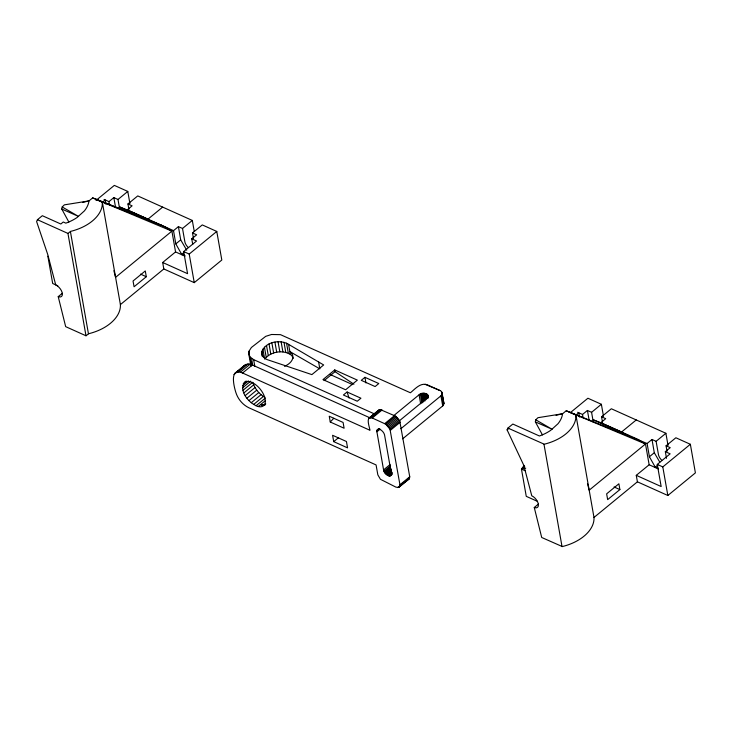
<?xml version="1.0" encoding="UTF-8"?>
<svg xmlns="http://www.w3.org/2000/svg" width="732" height="732" viewBox="0 0 732 732"><rect width="100%" height="100%" fill="white"/><g stroke="black" fill="none" stroke-linecap="round" stroke-linejoin="round"><path stroke-width="1.1" d="M244.213 382.507C247.517 380.054 251.854 382.095 254.846 384.09A15.116 7.997 50.6 0 1 265.149 399.132A15.116 7.997 50.6 0 1 258.817 406.69C249.374 404.32 236.857 389.698 245.842 381.171M399.233 487.091L399.947 484.785L389.973 429.181L385.773 424.185L372.286 418.018C365.03 415.63 369.633 427.378 369.98 430.279L242.576 373.027C229.235 367.299 233.847 386.176 235.832 392.379C237.818 398.903 242.548 404.631 248.67 407.678L376.074 464.93L377.84 474.848L380.439 479.295L395.921 487.137L398.601 487.457L409.023 479.057L409.737 476.752L399.764 421.147L395.573 416.151L380.183 409.536L378.773 410.039L368.535 418.658M113.89 270.73L115.592 277.337L171.901 231.138L95.407 199.131L102.352 202.252L102.215 205.472A40.58 25.098 -10 0 1 70.665 231.367L67.948 233.426L85.992 335.778L88.709 333.71A40.58 25.098 -10 0 0 120.396 304.603L163.822 268.964L162.678 262.486L175.561 251.927L171.901 231.138L164.737 226.7L92.662 197.896L88.984 200.907L82.451 202.471M556.046 415.318L562.579 413.754L566.248 410.743L575.947 415.099L575.8 418.32A40.58 25.098 -10 0 1 544.251 444.214L507.944 428.074L507.102 429.885L523.773 465.296L531.771 495.793A7.466 3.944 50.6 0 1 538.148 503.277A7.466 3.944 50.6 0 1 535.202 507.788L534.259 507.486L541.707 537.48L562.304 546.566A40.58 25.098 -10 0 0 593.991 517.451L637.407 481.812L636.264 475.343L649.156 464.774L645.487 443.985L638.322 439.548L600.862 422.703L593.304 419.829L593.652 421.815M250.719 361.407L250.783 365.277L248.642 353.272L248.944 351.305L251.387 347.49L265.707 336.345L271.535 334.487L280.493 334.661L410.405 392.773C415.035 389.031 420.644 382.122 427.488 384.904L439.95 390.513C442.247 391.245 442.833 394.319 440.938 395.82L400.862 428.723M261.663 353.016C263.895 341.945 279.926 338.962 288.582 344.351L323.663 364.948L311.878 374.61L269.175 360.29C265.661 359.43 261.836 356.987 261.663 353.016L262.248 356.383M402.646 438.825L442.723 405.931L443.921 403.396L441.982 392.462M68.854 222.043L61.772 209.032L62.202 206.973L64.361 204.85L88.984 200.907A37.314 23.076 -10 0 1 84.409 210.889L77.052 217.532A37.314 23.076 -10 0 1 67.143 222.674L65.807 223.141L63.272 221.997L60.829 224.01L42.337 215.702L37.442 219.719L36.6 221.54L47.736 254.462L55.733 284.949A7.466 3.944 50.6 0 1 62.11 292.434A7.466 3.944 50.6 0 1 59.164 296.945L58.221 296.643L65.67 326.646L85.992 335.778M542.439 434.89L535.357 421.879L535.787 419.82L537.956 417.697L562.579 413.754A37.314 23.076 -10 0 1 558.004 423.737L550.647 430.379A37.314 23.076 -10 0 1 540.728 435.522L539.402 435.988L512.839 424.048L507.944 428.074M378.325 410.625L376.449 412.747M376.843 430.617C378.911 426.683 384.016 431.981 384.538 434.835L391.336 473.375C391.163 479.323 383.422 473.403 383.577 469.898L376.898 431.788L376.843 430.617L379.295 428.613M524.112 465.451L521.458 469.075L526.262 496.342L537.526 501.402M370.447 418.054L252.366 364.993C247.608 362.038 243.637 365.918 240.526 369.129M264.682 359.137C270.565 351.58 282.945 349.402 290.897 354.864A15.116 9.351 -10 0 1 293.221 358.424M330.26 422.007L329.244 416.224L343.098 422.456L344.104 428.229L330.26 422.007L333.801 418.265M120.066 208.968L119.719 206.982L127.167 209.947L132.108 205.82L127.954 203.944L137.744 195.911L192.306 220.433L194.264 231.504M600.862 422.703L605.703 418.667L601.548 416.801L611.339 408.758L665.891 433.28L668.042 445.459M347.078 391.986L343.4 395.005L357.262 401.228L360.931 398.208L347.078 391.986L349.082 398.052M393.77 415.602L419.07 394.804C421.687 391.483 431.285 393.66 426.829 398.29L399.443 420.744M96.011 200.412L114.329 185.388L127.78 191.427L129.921 203.606M102.544 202.087L105.17 199.928L105.93 204.237M109.526 204.942L108.94 201.62L113.835 197.603L117.989 199.47L119.746 209.434M117.989 199.47L127.78 191.427M162.66 207.101L147.974 219.152L127.167 209.947M58.221 296.643L62.302 293.294M181.939 254.791L175.808 243.902L173.521 230.644L178.416 226.627L182.515 228.466L184.857 241.752A6.716 3.55 50.6 0 0 188.142 247.379M182.515 228.466L192.306 220.433M175.808 243.902L180.703 239.886L178.416 226.627M193.468 238.486L192.489 232.95L202.279 224.916L216.773 231.431L221.814 260.025L194.255 282.644L163.822 268.964M192.726 244.369L191.747 238.833L196.643 234.816L192.489 232.95M146.309 276.723L134.066 286.77L133.05 280.997L145.284 270.95L146.309 276.723L140.489 274.116M162.678 262.486L187.575 273.677L183.677 251.561L196.551 240.993L191.747 238.833M184.281 252.201L181.838 254.214L184.885 255.578M194.255 282.644L189.213 254.059L216.773 231.431M235.009 373.146L244.808 365.112M236.445 372.304L246.245 364.271M233.993 374.491L238.074 371.142M238.239 372.002L248.038 363.969M240.316 372.24L250.106 364.207M242.576 373.027L252.366 364.993M243.18 383.87L246.446 381.189M242.621 385.673L248.331 380.988M242.557 387.85L250.71 381.152M242.987 390.293L252.778 382.26C254.709 388.573 259.165 394.182 264.984 397.311M243.893 392.901L253.684 384.867M245.238 395.564L255.029 387.53M246.968 398.162L256.758 390.129M248.999 400.587L258.789 392.553M251.241 402.719L261.04 394.685M253.611 404.476L263.401 396.442M255.99 405.784L264.966 398.418M258.186 406.544L265.533 400.523M334.734 369.925L322.958 379.597L345.614 389.772L357.362 380.128L334.734 369.925L335.046 371.664L353.922 384.209M324.102 380.631L335.046 371.664M364.948 377.319L361.279 380.338L375.123 386.56L378.792 383.541L364.948 377.319L365.936 382.937M333.71 441.634L332.593 435.284L346.446 441.506L347.563 447.865L333.71 441.634L338.614 437.617M368.983 418.073L379.396 409.673M370.392 417.569L380.183 409.536M372.368 416.096L374.821 414.083L253.638 359.632L249.978 356.914L248.642 353.272M371.298 417.679L381.088 409.646M372.286 418.018L382.077 409.984M377.035 429.995L378.673 428.659M384.748 423.618L394.539 415.584M385.773 424.185L395.573 416.151M376.898 431.788L380.164 429.117M386.798 424.944L396.588 416.911M387.768 425.868L397.558 417.835M388.646 426.912L398.437 418.878M389.387 428.037L399.187 420.003M389.973 429.181L399.764 421.147M390.366 430.315L400.157 422.282M383.577 469.898L390.101 464.536M383.989 471.225L390.513 465.872M384.456 472.149L390.165 467.464M385.05 473.046L390.76 468.361M385.755 473.888L391.464 469.194M386.523 474.62L391.428 470.603M387.347 475.233L391.428 471.884M388.161 475.681L392.242 472.332M388.957 475.956L392.224 473.275M389.68 476.038L392.132 474.034M390.312 475.928L391.94 474.592M399.947 484.785L409.737 476.752M399.919 485.719L409.71 477.685M397.815 487.594L399.443 486.249M401.895 484.245L403.524 482.9M405.976 480.897L409.023 479.057M398.601 487.457L409.463 478.463M507.102 429.885L508.731 428.549M570.475 412.546L587.915 398.235L601.365 404.284L603.516 416.462M576.13 414.934L578.765 412.775L579.524 417.084M583.111 417.789L582.526 414.468L587.421 410.451L591.575 412.317L593.332 422.282M524.725 466.403L521.458 469.075L525.549 470.914M591.575 412.317L601.365 404.284M636.245 419.948L621.559 432.008L600.762 422.794M534.259 507.486L538.34 504.138M655.524 467.638L649.403 456.75L647.106 443.491L652.002 439.475L656.11 441.323L658.452 454.599A6.716 3.55 50.6 0 0 661.737 460.227M656.11 441.323L665.891 433.28M649.403 456.75L654.298 452.733L652.002 439.475M667.053 451.333L666.074 445.797L675.865 437.763L690.358 444.278L695.4 472.872L667.84 495.491L637.407 481.812M666.504 458.324L665.333 451.681L670.228 447.664L666.074 445.797M619.894 489.571L607.661 499.617L606.636 493.844L618.879 483.797L619.894 489.571L614.075 486.963M636.264 475.343L661.161 486.533L657.263 464.417L670.137 453.84L665.333 451.681M657.876 465.049L655.424 467.062L658.471 468.425M667.84 495.491L662.799 466.906L690.358 444.278M523.426 468.27L521.458 469.075L525.741 468.105M265.121 404.988L260.638 404.54L262.998 404.778M260.638 404.54L262.751 405.272M92.662 197.896L161.955 225.447M566.248 410.743L647.106 443.491M425.146 384.327L439.95 390.513M569.002 411.979L645.487 443.985L589.187 490.184L587.476 483.578M61.772 209.032L78.534 216.425L62.202 206.973M535.357 421.879L552.12 429.272L535.787 419.82M119.719 206.982L154.498 222.482M593.304 419.829L628.083 435.33M57.791 285.8L52.677 283.494L47.873 256.227M104.063 199.433L108.94 201.62M127.276 209.855L173.521 230.644M577.658 412.281L582.526 414.468M183.677 251.561L189.213 254.059M657.263 464.417L662.799 466.906M175.561 251.927L184.986 256.154M649.156 464.774L658.571 469.011M37.442 219.719L67.948 233.426M330.041 374.464L352.513 384.593M654.298 452.733L659.77 462.102M180.703 239.886L186.733 250.198M262.083 404.933L261.269 404.677A15.116 7.997 50.6 0 0 265.762 403.918M443.921 403.396L441.552 391.702M601.548 416.801L602.528 422.337M587.421 410.451L589.178 420.415M575.947 415.099L593.991 517.451M543.986 444.269L562.03 546.612M442.009 394.155L443.793 404.256M441.597 395.005L443.382 405.116M440.938 395.82L442.723 405.931M428 395.298L428.403 397.54M427.662 394.685L428.055 396.936M427.113 394.155L427.9 398.647M426.381 393.734L427.168 398.226M425.493 393.432L426.491 399.05M424.505 393.267L425.695 400.011M423.444 393.249L424.835 401.109M422.364 393.368L423.746 401.237M421.312 393.633L422.895 402.618M420.324 394.017L421.907 403.003M419.07 394.804L420.662 403.79M318.557 361.654L319.829 368.873L289.863 351.57L290.384 351.973A15.116 9.351 -10 0 1 284.483 366.302M288.582 344.351L290.366 354.462M286.551 343.171L288.335 353.282M283.998 342.302L285.782 352.412M281.125 341.826L282.909 351.936M278.059 341.762L279.844 351.872M274.93 342.118L276.714 352.229M271.874 342.878L273.658 352.98M269.028 344.003L270.803 354.105M266.512 345.449L268.287 355.551M264.435 347.151L266.219 357.253M262.898 349.036L264.481 358.012M261.955 351.012L262.944 356.63M253.638 359.632L254.828 366.375M251.552 358.424L252.741 365.158M248.944 351.305L249.338 353.547M249.978 356.914L251.561 365.899M127.954 203.944L128.933 209.48M113.835 197.603L115.592 207.568M102.352 202.252L120.396 304.603M70.391 231.422L88.444 333.765"/></g></svg>
